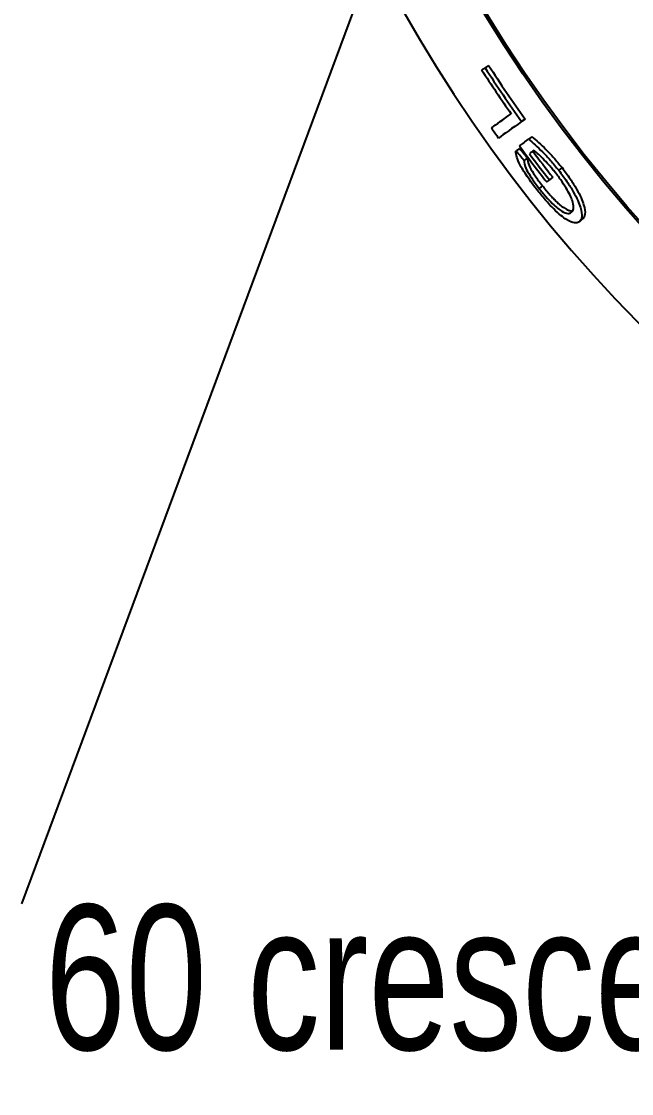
# Model space of a CAD drawing. Header units: millimetres. Extents: x 10 to 412, y 8 to 584.
# Drawn here: x 287.42 to 302.14, y 210.35 to 236.23 of the extents above; entities that cross this region are included whole.
import ezdxf

# ---------------------------------------------------------------- set-up
doc = ezdxf.new("R2010")
doc.units = ezdxf.units.MM
doc.linetypes.add('CENTERX2', pattern=[20.32, 12.7, -2.54, 2.54, -2.54])
doc.layers.add('CENTERLINE', color=4, linetype='CENTERX2')
doc.layers.add('TEXT', color=2, linetype='Continuous')
doc.layers.add('OUTLINE', color=7, linetype='Continuous', lineweight=25)
doc.styles.add('SLDTEXTSTYLE0', font='TXT', dxfattribs={"width": 0.75})
doc.dimstyles.new('SLDDIMSTYLE12', dxfattribs={"dimtxt": 0.18, "dimasz": 2, "dimexe": 0, "dimexo": 0.0625, "dimgap": 0, "dimtad": 0, "dimtih": 1, "dimtoh": 1, "dimdec": 0, "dimrnd": 1e-09, "dimzin": 0, "dimdsep": 46, "dimtxsty": 'Standard', "dimsah": 1, "dimcen": 0.09, "dimadec": 0, "dimazin": 0, "dimtfac": 2, "dimtdec": 0, "dimtofl": 0, "dimtmove": 0, "dimatfit": 3, "dimfxl": 0, "dimfrac": 2, "dimtolj": 1, "dimtzin": 0, "dimarcsym": 0})

msp = doc.modelspace()

# ---------------------------------------------------------------- linework, layer by layer
at = {"layer": 'CENTERLINE'}
for radius in [31.70081, 26.35209]:
    msp.add_circle((327.70013, 253.96659), radius, dxfattribs=at)
at = {"layer": 'OUTLINE'}
for p, q in [((298.68723, 235.16404), (298.60139, 235.10841)), ((299.56835, 233.86965), (299.48512, 233.81019)), ((299.73202, 233.44348), (299.64975, 233.38311)), ((299.43218, 233.16184), (299.35071, 233.10187)), ((299.62269, 232.93211), (299.54171, 232.87144)), ((300.45851, 232.69683), (300.37787, 232.63387)), ((300.23372, 232.46455), (300.1537, 232.40191)), ((299.98568, 232.2585), (299.90622, 232.19626)), ((300.95454, 231.45822), (300.87691, 231.39289))]:
    msp.add_line(p, q, dxfattribs=at)
at = {"layer": 'OUTLINE', "flags": 128}
for points in [[(298.51906, 235.05506), (298.52914, 235.06159), (298.53928, 235.06816), (298.54948, 235.07477), (298.55974, 235.08142), (298.57006, 235.08811), (298.58044, 235.09484), (298.59088, 235.10161), (298.60139, 235.10841)], [(298.75422, 233.65711), (298.80248, 233.69097), (298.85412, 233.7272), (298.90913, 233.76579), (298.96751, 233.80676), (299.02926, 233.85008), (299.09437, 233.89577), (299.16283, 233.9438), (299.23464, 233.99419)], [(299.48512, 233.81019), (299.40045, 233.7497), (299.32005, 233.69226), (299.24393, 233.63788), (299.17209, 233.58657), (299.10455, 233.53831), (299.0413, 233.49313), (298.98237, 233.45103), (298.92775, 233.41201)], [(299.42945, 233.22145), (299.45498, 233.24019), (299.48109, 233.25935), (299.50777, 233.27893), (299.53503, 233.29892), (299.56285, 233.31934), (299.59125, 233.34018), (299.62022, 233.36144), (299.64975, 233.38311)], [(299.78337, 233.11411), (299.769, 233.10338), (299.75478, 233.09275), (299.7407, 233.08223), (299.72676, 233.07182), (299.71296, 233.06152), (299.69931, 233.05132), (299.68579, 233.04122), (299.67243, 233.03124)], [(300.1537, 232.40191), (300.14542, 232.39543), (300.1372, 232.38899), (300.12904, 232.3826), (300.12093, 232.37625), (300.11287, 232.36994), (300.10488, 232.36368), (300.09694, 232.35747), (300.08906, 232.3513)]]:
    msp.add_lwpolyline(points, dxfattribs=at)
at = {"layer": 'OUTLINE'}
for radius in [33.99382, 33.94382]:
    msp.add_circle((327.70013, 253.96659), radius, dxfattribs=at)
for radius, start, end in [(35.65, 306.658466, 274.273816), (34.77328, 212.94628, 215.054876), (34.67518, 212.94628, 215.541475), (34.57289, 212.94628, 215.541475), (35.36016, 215.054876, 215.541475), (35.06555, 216.271373, 218.055569), (34.98345, 216.757972, 218.055569), (34.88182, 216.757972, 218.055569)]:
    msp.add_arc((327.70013, 253.96659), radius, start, end, dxfattribs=at)
for points, knots in [([(299.73202, 233.44348), (299.78397, 233.40006), (299.83672, 233.35585), (299.94997, 233.25352), (300.00854, 233.19851), (300.13063, 233.07653), (300.19501, 233.0088), (300.29441, 232.89664), (300.32743, 232.85829), (300.39315, 232.77911), (300.42579, 232.73795), (300.45851, 232.69683)], [0, 0, 0, 0, 0.25, 0.25, 0.5, 0.5, 0.75, 0.75, 0.875, 0.875, 1, 1, 1, 1]), ([(299.43218, 233.16183), (299.4486, 233.14185), (299.46503, 233.12189), (299.48149, 233.10195), (299.49796, 233.08201), (299.51444, 233.06209), (299.53095, 233.04219), (299.56145, 233.00543), (299.59203, 232.96873), (299.62269, 232.93211)], [0, 0, 0, 0, 0.000082137802, 0.000082137802, 0.000082137802, 0.000164275604, 0.000164275604, 0.000164275604, 0.000316013051, 0.000316013051, 0.000316013051, 0.000316013051]), ([(299.64976, 233.38311), (299.70184, 233.33948), (299.75473, 233.29504), (299.86827, 233.19225), (299.92696, 233.137), (300.04933, 233.01456), (300.11384, 232.94662), (300.21344, 232.83413), (300.24653, 232.79569), (300.31238, 232.71632), (300.34508, 232.67507), (300.37787, 232.63387)], [0, 0, 0, 0, 0.25, 0.25, 0.5, 0.5, 0.75, 0.75, 0.875, 0.875, 1, 1, 1, 1]), ([(299.84029, 232.18039), (299.79539, 232.23829), (299.75103, 232.29622), (299.66765, 232.41079), (299.62741, 232.46861), (299.52072, 232.63011), (299.46524, 232.72592), (299.38869, 232.88104), (299.36661, 232.94212), (299.35222, 233.01124), (299.34929, 233.03226), (299.3474, 233.0699), (299.349, 233.08584), (299.35071, 233.10187)], [0, 0, 0, 0, 0.125, 0.125, 0.25, 0.25, 0.5, 0.5, 0.75, 0.75, 0.875, 0.875, 1, 1, 1, 1]), ([(299.35071, 233.10187), (299.36712, 233.08188), (299.38356, 233.06191), (299.40002, 233.04196), (299.41648, 233.02201), (299.43297, 233.00208), (299.44948, 232.98217), (299.48014, 232.94519), (299.51088, 232.90828), (299.54171, 232.87144)], [0, 0, 0, 0, 0.000082137802, 0.000082137802, 0.000082137802, 0.000164275603, 0.000164275603, 0.000164275603, 0.000316821797, 0.000316821797, 0.000316821797, 0.000316821797]), ([(299.62269, 232.93211), (299.62282, 232.8799), (299.62593, 232.82472), (299.71309, 232.6518), (299.75601, 232.58009), (299.83389, 232.46367), (299.86156, 232.42386), (299.92176, 232.34134), (299.95367, 232.29977), (299.98568, 232.2585)], [0, 0, 0, 0, 0.5, 0.5, 0.75, 0.75, 0.875, 0.875, 1, 1, 1, 1]), ([(300.31006, 232.56044), (300.28677, 232.58974), (300.26352, 232.61906), (300.21678, 232.67561), (300.1933, 232.70296), (300.12272, 232.78329), (300.07607, 232.83364), (299.98653, 232.92676), (299.94291, 232.97045), (299.85876, 233.05043), (299.8204, 233.08339), (299.78337, 233.11411)], [0, 0, 0, 0, 0.125, 0.125, 0.25, 0.25, 0.5, 0.5, 0.75, 0.75, 1, 1, 1, 1]), ([(299.54171, 232.87144), (299.54195, 232.81911), (299.54524, 232.76374), (299.63299, 232.59018), (299.6761, 232.51831), (299.75418, 232.4017), (299.78191, 232.36183), (299.84225, 232.27915), (299.87418, 232.23758), (299.90622, 232.19626)], [0, 0, 0, 0, 0.5, 0.5, 0.75, 0.75, 0.875, 0.875, 1, 1, 1, 1]), ([(300.37787, 232.63387), (300.41243, 232.58899), (300.44686, 232.5442), (300.51249, 232.45489), (300.54389, 232.41036), (300.63463, 232.27714), (300.68647, 232.19375), (300.81898, 231.96055), (300.87136, 231.83577), (300.93116, 231.639), (300.94037, 231.56385), (300.92608, 231.45478), (300.90528, 231.41831), (300.87691, 231.39289)], [0, 0, 0, 0, 0.0625, 0.0625, 0.125, 0.125, 0.25, 0.25, 0.5, 0.5, 0.75, 0.75, 1, 1, 1, 1]), ([(300.45851, 232.69683), (300.49304, 232.652), (300.52743, 232.60725), (300.59296, 232.51803), (300.6243, 232.47355), (300.71483, 232.34049), (300.76651, 232.25721), (300.89842, 232.02444), (300.95033, 231.9001), (301.00947, 231.7039), (301.01843, 231.62897), (301.00383, 231.52011), (300.98295, 231.48366), (300.95454, 231.45822)], [0, 0, 0, 0, 0.0625, 0.0625, 0.125, 0.125, 0.25, 0.25, 0.5, 0.5, 0.75, 0.75, 1, 1, 1, 1]), ([(300.68392, 231.61964), (300.70569, 231.63955), (300.72395, 231.66504), (300.7402, 231.74284), (300.73843, 231.79414), (300.70765, 231.90352), (300.69139, 231.94682), (300.64771, 232.04395), (300.62034, 232.09843), (300.55188, 232.21794), (300.51012, 232.28433), (300.44016, 232.38615), (300.41563, 232.42052), (300.36413, 232.49018), (300.33698, 232.52542), (300.31006, 232.56044)], [0, 0, 0, 0, 0.25, 0.25, 0.5, 0.5, 0.625, 0.625, 0.75, 0.75, 0.875, 0.875, 0.9375, 0.9375, 1, 1, 1, 1]), ([(300.87691, 231.39289), (300.84674, 231.36903), (300.8091, 231.3566), (300.70878, 231.36796), (300.64468, 231.39471), (300.5254, 231.46955), (300.47981, 231.50262), (300.37868, 231.58526), (300.3208, 231.63788), (300.22603, 231.73249), (300.19314, 231.76677), (300.12531, 231.83981), (300.08993, 231.87901), (300.01869, 231.96105), (299.98301, 232.00348), (299.91167, 232.09012), (299.87586, 232.13509), (299.84029, 232.18039)], [0, 0, 0, 0, 0.25, 0.25, 0.5, 0.5, 0.625, 0.625, 0.75, 0.75, 0.8125, 0.8125, 0.875, 0.875, 0.9375, 0.9375, 1, 1, 1, 1]), ([(299.90622, 232.19626), (299.93313, 232.16207), (299.9601, 232.12816), (300.0141, 232.06275), (300.04114, 232.0309), (300.12238, 231.93781), (300.17438, 231.88246), (300.31806, 231.74053), (300.39251, 231.68434), (300.51319, 231.61106), (300.55955, 231.59527), (300.63342, 231.59071), (300.66107, 231.60145), (300.68392, 231.61964)], [0, 0, 0, 0, 0.0625, 0.0625, 0.125, 0.125, 0.25, 0.25, 0.5, 0.5, 0.75, 0.75, 1, 1, 1, 1]), ([(299.98568, 232.2585), (300.0159, 232.22062), (300.07626, 232.14495), (300.16671, 232.03932), (300.25199, 231.94696), (300.33295, 231.86617), (300.40722, 231.80004), (300.49138, 231.73498), (300.57622, 231.68303), (300.65471, 231.65644), (300.6989, 231.65274), (300.71548, 231.66117), (300.71617, 231.66152)], [0, 0, 0, 0, 0.08224552, 0.16425445, 0.24235155, 0.32051033, 0.40820148, 0.49609095, 0.654991, 0.81416535, 0.99223882, 1, 1, 1, 1])]:
    msp.add_open_spline(points, degree=3, knots=knots, dxfattribs=at)

# ---------------------------------------------------------------- texts
at = {"layer": 'TEXT', "insert": (287.98715, 214.90499), "char_height": 3.5, "attachment_point": 1, "style": 'SLDTEXTSTYLE0'}
msp.add_mtext('60 crescent stipples 0.4 deep', dxfattribs=at)

# ---------------------------------------------------------------- leaders
at = {"layer": 'TEXT'}
msp.add_leader([(298.86793, 245.76802), (287.42062, 214.92666)], dimstyle='SLDDIMSTYLE12', dxfattribs=at)

doc.saveas('drawing.dxf')
